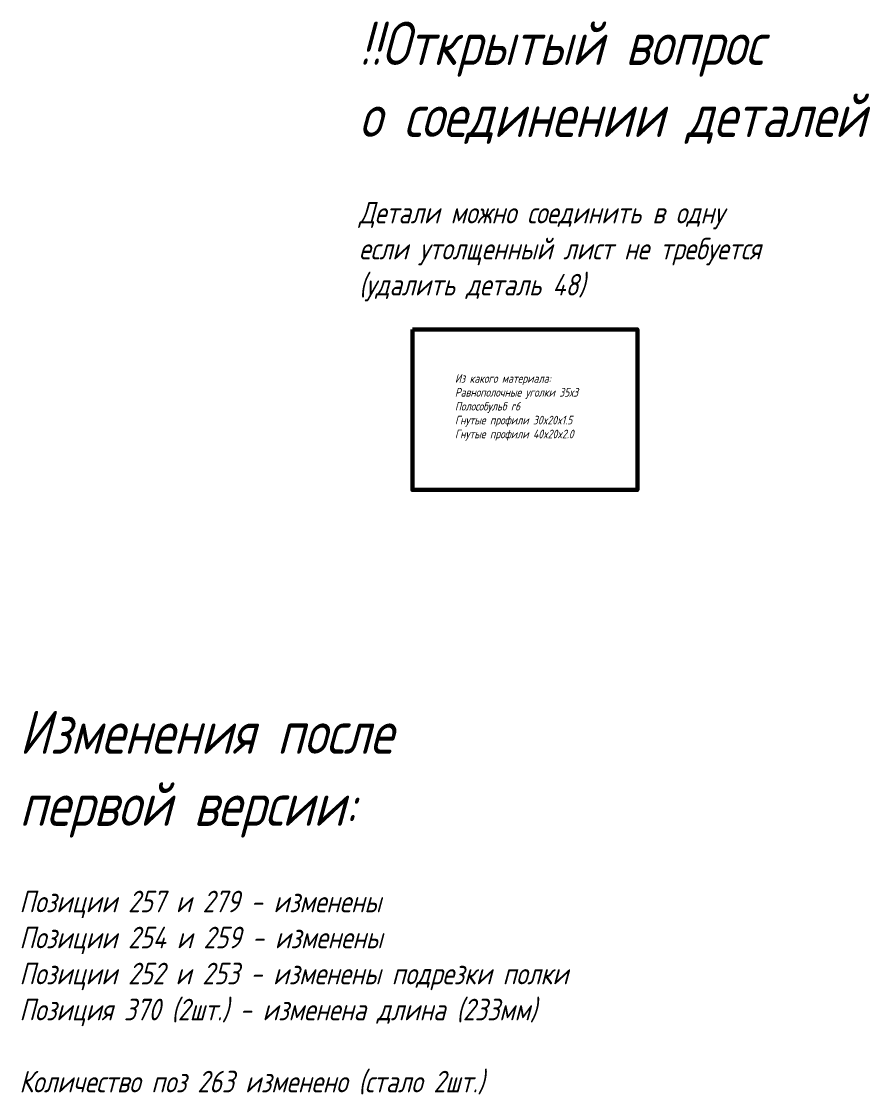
# Model space of a CAD drawing. Header units: millimetres. Extents: x -6332 to 57243, y -31230 to 4061.
# Drawn here: x -6332 to -2401, y -905 to 4061 of the extents above; entities that cross this region are included whole.
import ezdxf

# ---------------------------------------------------------------- set-up
doc = ezdxf.new("R2010")
doc.units = ezdxf.units.MM
doc.styles.add('KTEXTSTYLE', font='GOST_AU.SHX', dxfattribs={"width": 0.96, "height": 5})
doc.styles.get("Standard").update_dxf_attribs({"font": 'ГОСТ тип А наклонный.ttf'})

msp = doc.modelspace()

# ---------------------------------------------------------------- linework, layer by layer
at = {"color": 2, "lineweight": 100, "ltscale": 0.4}
msp.add_lwpolyline([(-4522.14, 2635.59), (-3480.71, 2635.59), (-3480.71, 1893.09), (-4522.14, 1893.09)], close=True, dxfattribs=at)

# ---------------------------------------------------------------- texts
at = {"color": 7, "lineweight": 100, "char_height": 70, "attachment_point": 1, "style": 'KTEXTSTYLE'}
for s, insert in [('{\\H2.8571x;\\fГОСТ тип А|b0|i0|c204|p34;\\C1;\\W1;\\Q15;\\A1;!!Открытый вопрос \\Pо соединении деталей\\P\\H0.50001x;\\PДетали можно соединить в одну\\Pесли утолщенный лист не требуется\\P(удалить деталь 48)}', (-4769.33, 4059.86)), ('{\\H2.8571x;\\fГОСТ тип А|b0|i0|c204|p34;\\C4;\\W1;\\Q15;\\A1;Изменения после \\Pпервой версии:\\P\\H0.50001x;\\PПоз\\H0.99998x;иции 257 и 279 - изменены\\PПозиции 254 и 259 - изменены\\PПозиции 252 и 253 - изменены подрезки полки\\PПозиция 370 (2шт.) - изменена длина (233мм) \\P\\PКоличество поз 263 изменено (стало 2шт.)}', (-6341.85, 871.83))]:
    msp.add_mtext(s, dxfattribs=dict(at, insert=insert))
at = {"color": 2, "insert": (-4325.49, 2121.11), "char_height": 40, "width": 829.9461, "attachment_point": 7, "line_spacing_factor": 0.963855}
msp.add_mtext('Èç êàêîãî ìàòåðèàëà: \\PÐàâíîïîëî÷íûå óãîëêè 35õ3\\PÏîëîñîáóëüá r6\\PÃíóòûå ïðîôèëè 30x20x1.5\\PÃíóòûå ïðîôèëè 40x20x2.0\\P', dxfattribs=at)

doc.saveas('drawing.dxf')
